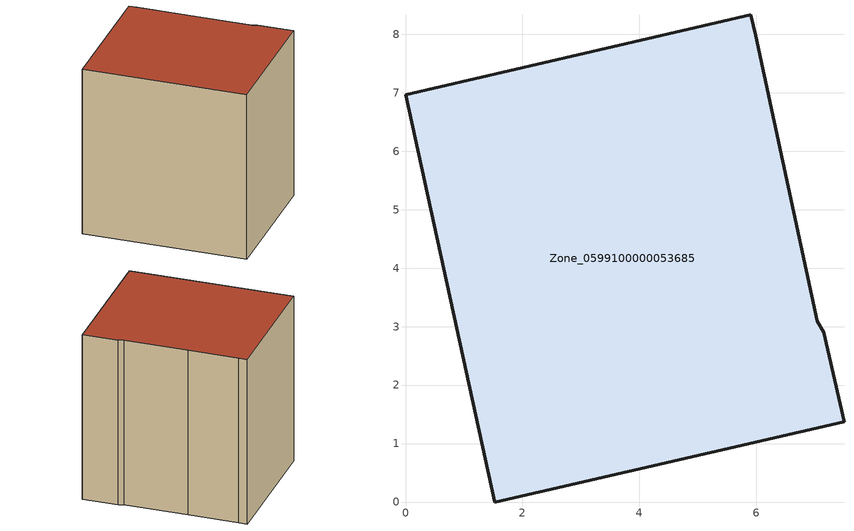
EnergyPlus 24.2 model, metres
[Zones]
Zone_0599100000053685
 floor ground (C_G): 7.04,3.09 7.15,2.9 7.5,1.37 1.53,0 0,6.97 5.91,8.33 5.99,7.97 6.45,5.83 z0
 wall outside (C_F): 7.5,1.37 7.15,2.9 7.04,3.09 6.45,5.83 5.99,7.97 5.91,8.33 0,6.97 1.53,0 7.5,1.37 z0:7.55
 roof outside (C_R): 7.15,2.9 7.04,3.09 6.45,5.83 5.99,7.97 5.91,8.33 0,6.97 1.53,0 7.5,1.37 z7.55
[BUILDING]
Pand.0599100000053685: North Axis=0; Terrain=City; Loads Convergence Tolerance Value=0.04; Temperature Convergence Tolerance Value=0.4; Solar Distribution=FullExterior; Maximum Number of Warmup Days=25; Minimum Number of Warmup Days=1
[Site:Location]
Rotterdam.The.Hague.AP_ZH_NLD Design_Conditions: Latitude=51.96; Longitude=4.45; Time Zone=1; Elevation=-4.5
[SITE:GROUNDTEMPERATURE:BUILDINGSURFACE]
18, 18, 18, 18, 18, 18, 18, 18, 18, 18, 18, 18
[MATERIAL] Thermal Absorptance=0.9; Solar Absorptance=0.7; Visible Absorptance=0.7
Name | Roughness | Thickness | Conductivity | Density | Specific Heat
G.TC.1946-1964 | MediumSmooth | 0.15 | 1 | 540 | 1210
F.TC.1946-1964 | Rough | 0.3 | 0.857143 | 1920 | 840
R.TC.1946-1964 | MediumRough | 0.2 | 0.235294 | 1500 | 1000
[CONSTRUCTION]
C_G: G.TC.1946-1964
C_F: F.TC.1946-1964
C_R: R.TC.1946-1964
[ZONE]
Zone_0599100000053685: Type=1; Multiplier=1; Ceiling Height=Autocalculate; Volume=Autocalculate; Floor Area=autocalculate; Part of Total Floor Area=Yes
[ZONEINFILTRATION:DESIGNFLOWRATE]
Infil_Zone_0599100000053685: Zone or ZoneList or Space or SpaceList=Zone_0599100000053685; Schedule=AlwaysOn; Design Flow Rate Calculation Method=Flow/Area; Flow Rate per Floor Area=0.003; Constant Term Coefficient=1; Temperature Term Coefficient=0; Velocity Term Coefficient=0; Velocity Squared Term Coefficient=0
[HVACTEMPLATE:ZONE:IDEALLOADSAIRSYSTEM]
Zone_0599100000053685: Maximum Heating Supply Air Temperature=50; Minimum Cooling Supply Air Temperature=13; Maximum Heating Supply Air Humidity Ratio=0.0156; Minimum Cooling Supply Air Humidity Ratio=0.0077; Heating Limit=NoLimit; Cooling Limit=NoLimit; Dehumidification Control Type=ConstantSensibleHeatRatio; Cooling Sensible Heat Ratio=0.7; Dehumidification Setpoint=60; Humidification Control Type=None; Humidification Setpoint=30; Outdoor Air Method=None; Outdoor Air Flow Rate per Person=0.00944; Outdoor Air Flow Rate per Zone Floor Area=0; Outdoor Air Flow Rate per Zone=0; Demand Controlled Ventilation Type=None; Outdoor Air Economizer Type=NoEconomizer; Heat Recovery Type=None; Sensible Heat Recovery Effectiveness=0.7; Latent Heat Recovery Effectiveness=0.65
[ZONECONTROL:THERMOSTAT]
ThermostatControl_Zone_0599100000053685: Zone or ZoneList=Zone_0599100000053685; Control Type Schedule=DualSetpointControlType; Control 1=Thermostat_Zone_0599100000053685; Temperature Difference Between Cutout And Setpoint=0
[THERMOSTATSETPOINT:DUALSETPOINT]
Thermostat_Zone_0599100000053685: Heating Setpoint Temperature Schedule=HeatingSetpoint_Zone_0599100000053685; Cooling Setpoint Temperature Schedule=CoolingSetpoint_Zone_0599100000053685
[SCHEDULE:COMPACT]
HeatingSetpoint_Zone_0599100000053685: Through: 12/31, For: AllDays, Until: 24:00, 21
CoolingSetpoint_Zone_0599100000053685: Through: 12/31, For: AllDays, Until: 24:00, 24
DualSetpointControlType: Through: 12/31, For: AllDays, Until: 24:00, 4
AlwaysOn: Through: 12/31, For: AllDays, Until: 24:00, 1
